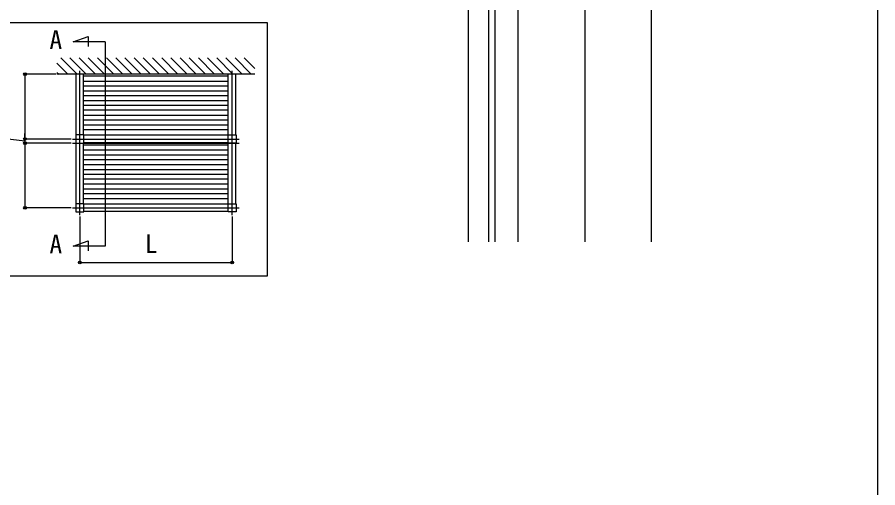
# Model space of a CAD drawing. Units: millimetres, scale not verified. Extents: x -875 to 875, y -1304 to 1297.
# Drawn here: x 197 to 875, y -183 to 188 of the extents above; entities that cross this region are included whole.
import ezdxf
from ezdxf.enums import TextEntityAlignment as Align

# ---------------------------------------------------------------- set-up
doc = ezdxf.new("R2010")
doc.units = ezdxf.units.MM
doc.header["$LTSCALE"] = 8
for name, color, linetype in [('0-1_USER1', 3, 'Continuous'), ('0-4_YKK_12', 2, 'Continuous'), ('0-6_YKK_A1', 4, 'Continuous'), ('0-7_YKK_D', 6, 'Continuous'), ('0-8_YKK_ZWAK', 7, 'Continuous'), ('0-9_YSS_K', 3, 'Continuous')]:
    doc.layers.add(name, color=color, linetype=linetype)
doc.styles.add('ＭＳ ゴシック', font='')
doc.styles.get('ＭＳ ゴシック').set_extended_font_data('MS Gothic')

msp = doc.modelspace()

# ---------------------------------------------------------------- linework, layer by layer
at = {"layer": '0-4_YKK_12'}
for p, q in [((644, 861.1), (644, 10.8)), ((266.023, 168.323), (240.896, 168.323)), ((266.023, 168.323), (266.023, 7.227)), ((246.077, 31.821), (246.077, 145.42)), ((366.077, 31.821), (366.077, 145.42)), ((240.383, 91.815), (371.771, 91.815)), ((240.383, 88.621), (371.771, 88.621)), ((240.383, 37.515), (371.771, 37.515)), ((266.023, 7.227), (240.896, 7.227))]:
    msp.add_line(p, q, dxfattribs=at)
for points in [[(240.896, 168.323), (252.596, 172.582), (252.596, 164.782)], [(240.896, 7.227), (252.596, 11.485), (252.596, 3.685)]]:
    msp.add_lwpolyline(points, dxfattribs=at)
at = {"layer": '0-6_YKK_A1'}
for p, q in [((228.077, 151.496), (236.652, 142.92)), ((231.103, 155.697), (243.88, 142.92)), ((238.331, 155.697), (251.107, 142.92)), ((245.558, 155.697), (258.335, 142.92)), ((252.786, 155.697), (265.562, 142.92)), ((260.013, 155.697), (272.79, 142.92)), ((267.241, 155.697), (280.017, 142.92)), ((274.468, 155.697), (287.244, 142.92)), ((281.695, 155.697), (294.472, 142.92)), ((288.923, 155.697), (301.699, 142.92)), ((296.15, 155.697), (308.927, 142.92)), ((303.378, 155.697), (316.154, 142.92)), ((310.605, 155.697), (323.382, 142.92)), ((317.833, 155.697), (330.609, 142.92)), ((325.06, 155.697), (337.836, 142.92)), ((332.287, 155.697), (345.064, 142.92)), ((339.515, 155.697), (352.291, 142.92)), ((346.742, 155.697), (359.519, 142.92)), ((353.97, 155.697), (366.746, 142.92)), ((361.197, 155.697), (373.973, 142.92)), ((368.425, 155.697), (381.201, 142.92)), ((375.652, 155.697), (384.077, 147.272)), ((228.077, 144.269), (229.425, 142.92)), ((384.077, 142.92), (228.077, 142.92)), ((243.128, 95.009), (243.128, 142.92)), ((249.025, 95.009), (249.025, 142.92)), ((363.128, 95.009), (363.128, 142.92)), ((369.025, 95.009), (369.025, 142.92)), ((249.025, 141.643), (363.128, 141.643)), ((249.025, 137.53), (363.128, 137.53)), ((249.025, 133.697), (363.128, 133.697)), ((249.025, 129.864), (363.128, 129.864)), ((249.025, 126.031), (363.128, 126.031)), ((249.025, 122.198), (363.128, 122.198)), ((249.025, 118.365), (363.128, 118.365)), ((249.025, 114.812), (363.128, 114.812)), ((249.025, 110.699), (363.128, 110.699)), ((249.025, 106.867), (363.128, 106.867)), ((249.025, 103.034), (363.128, 103.034)), ((249.025, 99.201), (363.128, 99.201)), ((243.183, 91.815), (242.875, 91.815)), ((243.128, 40.709), (243.128, 88.621)), ((249.025, 40.709), (249.025, 88.621)), ((362.883, 94.763), (249.271, 94.763)), ((362.883, 88.866), (249.271, 88.866)), ((363.128, 40.709), (363.128, 88.621)), ((368.97, 91.815), (369.279, 91.815)), ((369.025, 40.709), (369.025, 88.621)), ((249.025, 87.343), (363.128, 87.343)), ((249.025, 83.23), (363.128, 83.23)), ((249.025, 79.397), (363.128, 79.397)), ((249.025, 75.564), (363.128, 75.564)), ((249.025, 71.731), (363.128, 71.731)), ((249.025, 67.899), (363.128, 67.899)), ((249.025, 64.066), (363.128, 64.066)), ((249.025, 60.513), (363.128, 60.513)), ((249.025, 56.4), (363.128, 56.4)), ((249.025, 52.567), (363.128, 52.567)), ((249.025, 48.734), (363.128, 48.734)), ((249.025, 44.901), (363.128, 44.901)), ((243.183, 37.515), (242.875, 37.515)), ((362.883, 40.464), (249.271, 40.464)), ((362.883, 34.567), (249.271, 34.567)), ((368.97, 37.515), (369.279, 37.515))]:
    msp.add_line(p, q, dxfattribs=at)
for points in [[(120.397, 183.744), (393.746, 183.744), (393.746, -16.287), (120.397, -16.287)], [(242.883, 88.621), (249.271, 88.621), (249.271, 95.009), (242.883, 95.009)], [(369.271, 88.621), (362.883, 88.621), (362.883, 95.009), (369.271, 95.009)], [(242.883, 34.321), (249.271, 34.321), (249.271, 40.709), (242.883, 40.709)], [(369.271, 34.321), (362.883, 34.321), (362.883, 40.709), (369.271, 40.709)]]:
    msp.add_lwpolyline(points, close=True, dxfattribs=at)
at = {"layer": '0-7_YKK_D'}
for p, q in [((227.077, 142.92), (201.875, 142.92)), ((202.875, 142.92), (202.875, 91.815)), ((202.875, 91.815), (202.875, 96.115)), ((239.383, 91.815), (201.875, 91.815)), ((239.383, 91.815), (201.875, 91.815)), ((239.383, 88.621), (201.875, 88.621)), ((239.383, 88.621), (201.875, 88.621)), ((202.875, 91.815), (202.875, 88.621)), ((202.875, 91.815), (202.875, 88.621)), ((202.875, 88.621), (202.875, 37.515)), ((202.875, 88.621), (202.875, 84.321)), ((239.383, 37.515), (201.875, 37.515)), ((246.077, 30.821), (246.077, -6.433)), ((366.077, 30.821), (366.077, -6.433)), ((246.077, -5.433), (366.077, -5.433))]:
    msp.add_line(p, q, dxfattribs=at)
msp.add_lwpolyline([(202.875, 90.218), (162.875, 94.868), (162.875, 147.459)], dxfattribs=at)
for centre in [(202.875, 142.92), (202.875, 91.815), (202.875, 91.815), (202.875, 88.621), (202.875, 88.621), (202.875, 37.515), (246.077, -5.433), (366.077, -5.433)]:
    msp.add_circle(centre, 1.075, dxfattribs=at)
at = {"layer": '0-8_YKK_ZWAK'}
msp.add_lwpolyline([(-875, -1304.2), (875, -1304.2), (875, 1245.8)], dxfattribs=at)
at = {"layer": '0-9_YSS_K'}
for p, q in [((591.5, 10.8), (591.5, 429.8)), ((552.5, 10.8), (552.5, 416)), ((568.5, 10.8), (568.5, 416)), ((573.5, 10.8), (573.5, 416)), ((696.5, 249.8), (696.5, 10.8))]:
    msp.add_line(p, q, dxfattribs=at)

# ---------------------------------------------------------------- texts
at = {"layer": '0-1_USER1', "style": 'ＭＳ ゴシック'}
for p in [(222.191, 158.323), (222.191, -2.773)]:
    msp.add_text('A', height=14.66, dxfattribs=at).set_placement(p, align=Align.BOTTOM_LEFT)
at = {"layer": '0-7_YKK_D', "style": 'ＭＳ ゴシック'}
msp.add_text('L', height=14.66, dxfattribs=at).set_placement((297.27, -2.433), align=Align.BOTTOM_LEFT)

doc.saveas('drawing.dxf')
